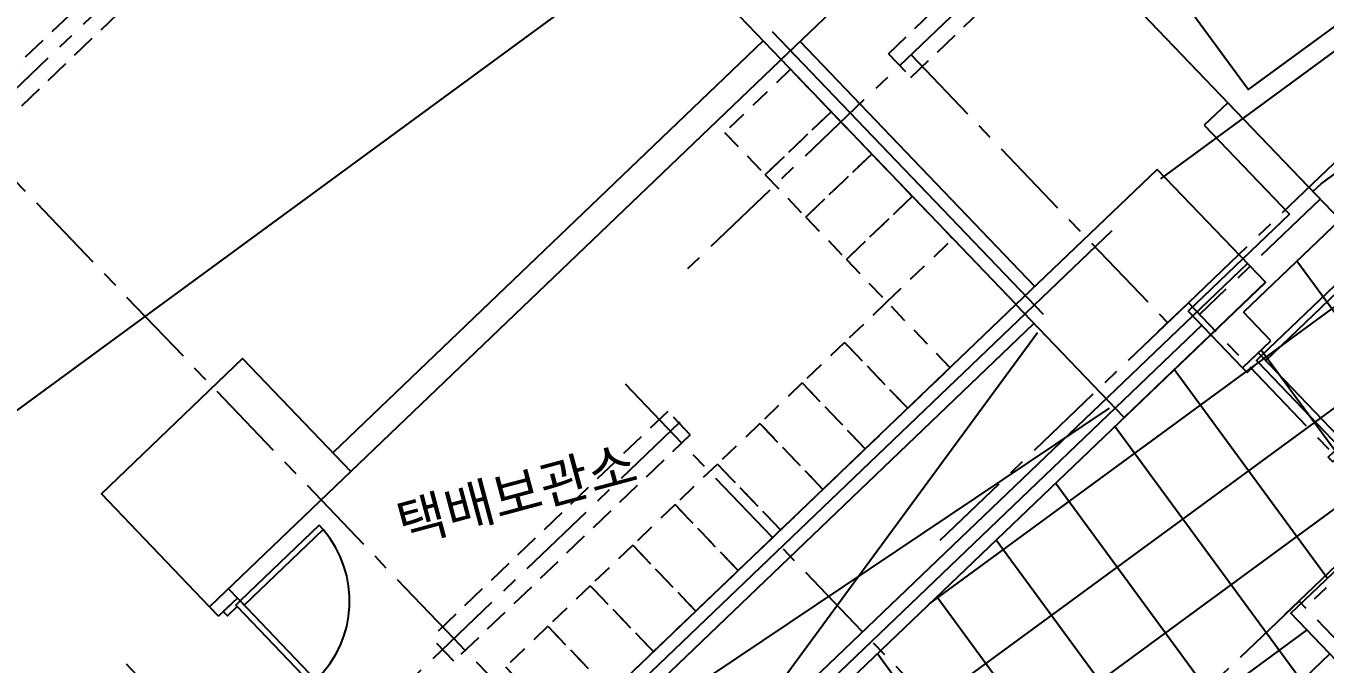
# Model space of a CAD drawing. Header units: millimetres. Extents: x 75184266 to 76346726, y -35077925 to -33679385.
# Drawn here: x 75392997 to 75402959, y -34604642 to -34599746 of the extents above; entities that cross this region are included whole.
import ezdxf
from ezdxf.enums import TextEntityAlignment as Align

# ---------------------------------------------------------------- set-up
doc = ezdxf.new("R2010")
doc.units = ezdxf.units.MM
doc.header["$LTSCALE"] = 50
doc.header["$MEASUREMENT"] = 0
for name, pattern in [('CENTER', [2, 1.25, -0.25, 0.25, -0.25]), ('HIDDEN2', [0.1875, 0.125, -0.0625]), ('XR-지하3층$0$-HID', [2.5, 1.5, -1]), ('XR-지하3층$0$H', [1.3, 0.8, -0.5])]:
    doc.linetypes.add(name, pattern=pattern)
for name, color, linetype in [('CEN', 1, 'CENTER'), ('XR-지하3층$0$1712-PL$0$DOOR', 4, 'CONTINUOUS'), ('XR-지하3층$0$A-주차', 9, 'CONTINUOUS'), ('XR-지하3층$0$CON', 2, 'CONTINUOUS')]:
    doc.layers.add(name, color=color, linetype=linetype)
doc.layers.add('건축', color=8, linetype='CONTINUOUS', plot=False)
doc.styles.add('XR-지하3층$0$맑은고딕', font='')
doc.styles.get('XR-지하3층$0$맑은고딕').set_extended_font_data('Malgun Gothic')

# ---------------------------------------------------------------- blocks, each defined once
blk = doc.blocks.new('XR-지하3층$0$A$C73B52ADF')
at = {"layer": 'XR-지하3층$0$A-주차', "elevation": 0}
for points in [[(-2037.7, 2465.6), (-37.7, 2465.6), (-37.7, -1134.4), (-2037.7, -1134.4)], [(-1166.3, 2020.7), (-1166.3, 1870.7), (-1832.2, 1870.7), (-1832.2, 2020.7)]]:
    blk.add_lwpolyline(points, close=True, dxfattribs=at)
blk = doc.blocks.new('XR-지하3층$0$1712-PL$0$FSD1000')
at = {"layer": 'XR-지하3층$0$1712-PL$0$DOOR', "color": 9}
for p, q in [((25, -101.3, 0), (865, -101.3, 0)), ((40, -146.3, 0), (850, -146.3, 0))]:
    blk.add_line(p, q, dxfattribs=at)
at = {"layer": 'XR-지하3층$0$1712-PL$0$DOOR', "elevation": 0}
for points in [[(25, 738.7), (25, -101.3), (70, -101.3), (70, 738.7)], [(-5, -251.3), (-5, -101.3), (25, -101.3), (25, -146.3), (40, -146.3), (40, -251.3)], [(895, -251.3), (895, -101.3), (865, -101.3), (865, -146.3), (850, -146.3), (850, -251.3)]]:
    blk.add_lwpolyline(points, close=True, dxfattribs=at)
at = {"layer": 'XR-지하3층$0$1712-PL$0$DOOR', "color": 9}
blk.add_arc((25, -101.3, 0), 840, 360, 86.92911, dxfattribs=at)
blk = doc.blocks.new('XR-지하3층$0$기둥 0620')
at = {"layer": 'XR-지하3층$0$CON', "ltscale": 0.5}
blk.add_lwpolyline([(-600, 0), (600, 0), (600, 1500), (-600, 1500)], close=True, dxfattribs=at)

msp = doc.modelspace()

# ---------------------------------------------------------------- hatches: boundary and pattern name
at = {"layer": '건축', "ltscale": 100}
h = msp.add_hatch(dxfattribs=at)
h.set_pattern_fill('NET', color=256, scale=5000, angle=36.25067)
h.set_pattern_definition([(216.265, (75407715.4, -34606216.7), (369.702, -503.93), []), (306.265, (75407715.4, -34606216.7), (503.93, 369.702), [])])
h.paths.add_polyline_path([(75408902.1, -34599045.6), (75404709.6, -34602121.3), (75403708.9, -34600757.2), (75403121.8, -34601188), (75402333.7, -34601942.8), (75402543.4, -34602161.7), (75402326.7, -34602369.2), (75402082.8, -34602114.5), (75397107.1, -34606879.7), (75398764.9, -34608615.1), (75402995.3, -34604563.6), (75402697.7, -34604252.8), (75403445.1, -34603536.9), (75403661.8, -34603329.4), (75404247, -34603940.4), (75406546.3, -34607074.4), (75408150.8, -34605897.3), (75407467.6, -34604966), (75407032.2, -34605285.4), (75405944.2, -34603802.5), (75406048.6, -34603123.5), (75409849.6, -34600334.9)])

# ---------------------------------------------------------------- linework, layer by layer
at = {"layer": 'CEN', "ltscale": 10}
for p, q in [((75402921.8, -34601074.9), (75401997.4, -34601960.3)), ((75400008, -34603692.6), (75401910.9, -34601870)), ((75403508.8, -34603538.2), (75401910.9, -34601870)), ((75403508.8, -34603538.2), (75402808.2, -34604209.2)), ((75404025.6, -34605480.2), (75402759.8, -34604158.6))]:
    msp.add_line(p, q, dxfattribs=at)
for points in [[(75401910.9, -34601870), (75405434.7, -34598494.9)], [(75394608.3, -34598610.8), (75389513.3, -34603490.8)], [(75400867.4, -34598930), (75398041, -34601637.1)], [(75399784.1, -34599967.6), (75401752, -34602022.2)], [(75402651.5, -34604262.4), (75406984.2, -34600112.6)], [(75396278.5, -34604446.8), (75392564.1, -34600568.7)], [(75401679.8, -34602091.3), (75401910.9, -34601870)], [(75403560.4, -34608724.4), (75397586.8, -34602487.6)], [(75398011.8, -34602786.7), (75393227.8, -34607368.9)], [(75402759.8, -34604158.6), (75400680.1, -34606150.6)], [(75401899.3, -34610315.3), (75396278.5, -34604446.8)]]:
    msp.add_lwpolyline(points, dxfattribs=at)
at = {"layer": '건축', "ltscale": 0.5}
for p, q in [((75405280.8, -34593636), (75390234.1, -34604667.4)), ((75398650.3, -34599860), (75395349.7, -34603020.5)), ((75398954.9, -34599845.3), (75395488, -34603165)), ((75400733.7, -34601746), (75398933.6, -34599866.2)), ((75400589.2, -34601884.3), (75398789.1, -34600004.5)), ((75402363.4, -34601568.7), (75397979.8, -34605766.9)), ((75402501.8, -34601713.2), (75397034.8, -34606948.8)), ((75397288.2, -34605044.7), (75400588.8, -34601884.2)), ((75397426.5, -34605189.2), (75400727.1, -34602028.6)), ((75400754.4, -34602101.6), (75398006.9, -34605840)), ((75397453.6, -34605262.3), (75401307.5, -34602679.1)), ((75394266.2, -34604058), (75394266.3, -34604058)), ((75394549, -34604064.1), (75394618.2, -34604136.3)), ((75394549, -34604064.1), (75394618.2, -34604136.3)), ((75394618.2, -34604136.3), (75394473.7, -34604274.6)), ((75394404.6, -34604202.4), (75394473.7, -34604274.6)), ((75394404.6, -34604202.4), (75394473.7, -34604274.6)), ((75402995.3, -34604563.6), (75398672.3, -34608703.6))]:
    msp.add_line(p, q, dxfattribs=at)
at = {"layer": '건축', "linetype": 'HIDDEN2', "ltscale": 30}
for p, q in [((75394142.3, -34598884.1), (75392755.7, -34600212.1)), ((75394315.2, -34599064.6), (75392928.6, -34600392.7)), ((75397918.1, -34602703.4), (75396105.4, -34604439.6)), ((75398091, -34602883.9), (75397918.1, -34602703.4)), ((75398091, -34602883.9), (75396278.3, -34604620.1))]:
    msp.add_line(p, q, dxfattribs=at)
at = {"layer": '건축', "ltscale": 20}
for p, q in [((75400799.5, -34601959.3), (75398722.8, -34599790.6)), ((75396024.5, -34606393.2), (75401326.6, -34601315.6)), ((75396716.3, -34607115.3), (75402018.4, -34602037.8))]:
    msp.add_line(p, q, dxfattribs=at)
at = {"layer": '건축'}
for p, q in [((75402212.8, -34600334.7), (75402032.2, -34600507.6)), ((75402032.2, -34600507.6), (75402685.9, -34601190)), ((75402866.4, -34601017.1), (75402928.5, -34600957.7)), ((75402928.5, -34600957.7), (75402991.2, -34600911.7)), ((75402685.9, -34601190), (75401909.6, -34601933.6)), ((75403074, -34601233.8), (75402333.7, -34601942.8)), ((75402326.7, -34602369.2), (75401909.6, -34601933.6)), ((75402543.4, -34602161.7), (75402333.7, -34601942.8))]:
    msp.add_line(p, q, dxfattribs=at)
at = {"layer": '건축', "linetype": 'XR-지하3층$0$H', "ltscale": 50}
msp.add_lwpolyline([(75407157.5, -34624823.5), (75401991.6, -34615413.2), (75402473.8, -34615148.5), (75399632.1, -34609972.2), (75395547.6, -34605707.7), (75395150.4, -34606088.1), (75390979.5, -34601733.4), (75389236.4, -34599913.5), (75387725, -34598335.5), (75388653, -34597446.7), (75387667.3, -34596417.6), (75393387, -34590939.3), (75396091.6, -34593763), (75396958.2, -34592933), (75402395, -34598609.3), (75401438.1, -34599525.8), (75402866.4, -34601017.1), (75402928.5, -34600957.7), (75403531.4, -34600515.4)], dxfattribs=at)
at = {"layer": '건축', "linetype": 'HIDDEN2', "ltscale": 30}
for points in [[(75399611, -34599960.3), (75400781, -34598839.7), (75400864, -34598926.4)], [(75399783.9, -34600140.8), (75400448.4, -34599504.5)], [(75399611, -34599960.3), (75399783.9, -34600140.8)], [(75396278.3, -34604620.1), (75396105.4, -34604439.6)]]:
    msp.add_lwpolyline(points, dxfattribs=at)
at = {"layer": '건축', "ltscale": 100}
msp.add_lwpolyline([(75401699.1, -34600919.4), (75403065.8, -34599916.8)], dxfattribs=at)
at = {"layer": '건축', "linetype": 'XR-지하3층$0$-HID', "ltscale": 2}
for points in [[(75398860.2, -34600078.7), (75398354.6, -34600562.8), (75398665.8, -34600887.8), (75399171.4, -34600403.7)], [(75399171.4, -34600403.7), (75398665.8, -34600887.8), (75398977, -34601212.8), (75399482.6, -34600728.7)], [(75399482.6, -34600728.7), (75398977, -34601212.8), (75399288.3, -34601537.8), (75399793.9, -34601053.7)], [(75399793.9, -34601053.7), (75399288.3, -34601537.8), (75399599.5, -34601862.9), (75400105.1, -34601378.7)], [(75400083.6, -34602368.5), (75399599.5, -34601862.9), (75399274.5, -34602174.1), (75399758.6, -34602679.7)], [(75399758.6, -34602679.7), (75399274.5, -34602174.1), (75398949.4, -34602485.3), (75399433.6, -34602990.9)], [(75399433.6, -34602990.9), (75398949.4, -34602485.3), (75398624.4, -34602796.5), (75399108.6, -34603302.1)], [(75399108.6, -34603302.1), (75398624.4, -34602796.5), (75398299.4, -34603107.8), (75398783.5, -34603613.4)], [(75398783.5, -34603613.4), (75398299.4, -34603107.8), (75397974.4, -34603419), (75398458.5, -34603924.6)], [(75398458.5, -34603924.6), (75397974.4, -34603419), (75397649.4, -34603730.2), (75398133.5, -34604235.8)], [(75398133.5, -34604235.8), (75397649.4, -34603730.2), (75397324.3, -34604041.4), (75397808.5, -34604547)], [(75397808.5, -34604547), (75397324.3, -34604041.4), (75396999.3, -34604352.7), (75397483.4, -34604858.3)], [(75397483.4, -34604858.3), (75396999.3, -34604352.7), (75396674.3, -34604663.9), (75397158.4, -34605169.5)]]:
    msp.add_lwpolyline(points, close=True, dxfattribs=at)
at = {"layer": '건축'}
for points in [[(75402212.8, -34600334.7), (75403074, -34601233.8)], [(75402326.7, -34602369.2), (75402543.4, -34602161.7)], [(75403984.2, -34605596), (75402697.7, -34604252.8), (75403445.1, -34603536.9)]]:
    msp.add_lwpolyline(points, dxfattribs=at)

# ---------------------------------------------------------------- block references
for name, p, rotation in [('XR-지하3층$0$A$C73B52ADF', (75400880.7, -34598268.5, 0), 216.2476153900782), ('XR-지하3층$0$1712-PL$0$FSD1000', (75394694.8, -34604069.9, 0), 313.7578417817813)]:
    msp.add_blockref(name, p, dxfattribs=dict(at, rotation=rotation))
at = {"layer": '건축', "extrusion": (0, 0, -1), "zscale": -1, "rotation": 46.23840256634876}
for p in [(-75398373.5, -34599570.7), (-75401003.7, -34602317.1), (-75393989.6, -34603769.1)]:
    msp.add_blockref('XR-지하3층$0$기둥 0620', p, dxfattribs=at)
at = {"layer": '건축', "xscale": 1.111164041924104, "yscale": 1.111164041924104, "zscale": 1.111164041924104, "rotation": 313.7651333859139}
msp.add_blockref('XR-지하3층$0$1712-PL$0$FSD1000', (75402532.2, -34602180, 0), dxfattribs=at)

# ---------------------------------------------------------------- texts
at = {"layer": '건축', "style": 'XR-지하3층$0$맑은고딕'}
msp.add_text('택배보관소', height=300, rotation=14.99704, dxfattribs=at).set_placement((75396760.3, -34603334.4), align=Align.MIDDLE_CENTER)

doc.saveas('drawing.dxf')
